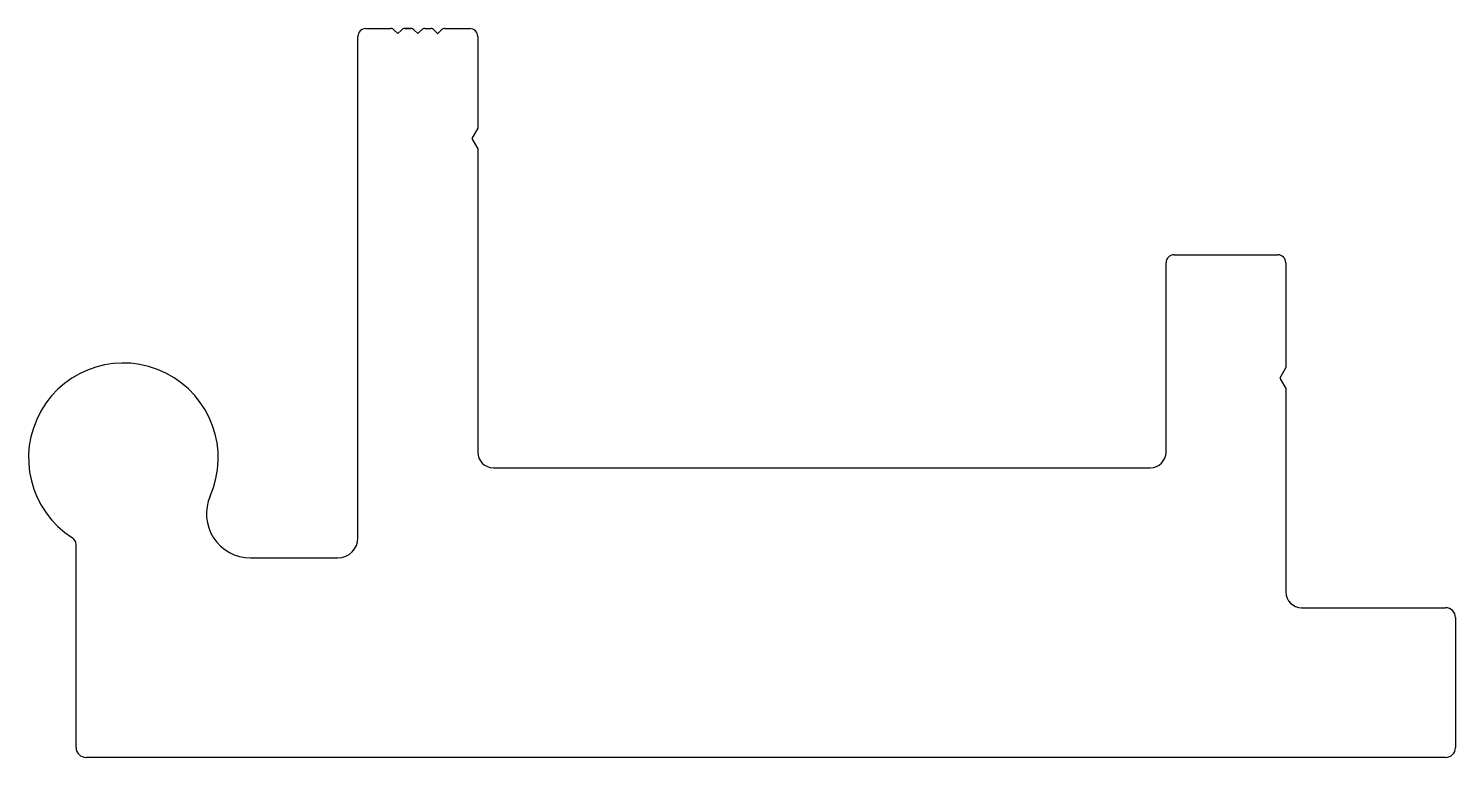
# Model space of a CAD drawing. Extents: x -36.9 to 34.6, y 0.3 to 36.8.
import ezdxf

# ---------------------------------------------------------------- set-up
doc = ezdxf.new("R2010")
doc.units = 0
doc.layers.add('ALUM', color=4, linetype='CONTINUOUS')

msp = doc.modelspace()

# ---------------------------------------------------------------- linework, layer by layer
at = {"layer": 'ALUM', "color": 7}
for p, q in [((-19.992, 36.835), (-18.746, 36.835)), ((-18.746, 36.835), (-18.746, 36.835)), ((-18.569, 36.762), (-18.398, 36.59)), ((-18.387, 36.59), (-18.216, 36.762)), ((-18.039, 36.835), (-17.746, 36.835)), ((-17.746, 36.835), (-18.039, 36.835)), ((-18.039, 36.835), (-17.746, 36.835)), ((-17.746, 36.835), (-18.039, 36.835)), ((-18.039, 36.835), (-17.746, 36.835)), ((-17.569, 36.762), (-17.398, 36.59)), ((-17.387, 36.59), (-17.216, 36.762)), ((-17.039, 36.835), (-16.746, 36.835)), ((-16.569, 36.762), (-16.398, 36.59)), ((-16.387, 36.59), (-16.216, 36.762)), ((-16.039, 36.835), (-16.039, 36.835)), ((-16.039, 36.835), (-14.792, 36.835)), ((-20.392, 13.981), (-20.392, 36.435)), ((-14.392, 36.435), (-14.392, 31.854)), ((-14.392, 31.854), (-14.692, 31.335)), ((-14.692, 31.335), (-14.392, 30.815)), ((-14.392, 30.815), (-14.392, 15.625)), ((20.088, 15.625), (20.088, 25.105)), ((20.488, 25.505), (25.688, 25.505)), ((26.088, 25.105), (26.088, 19.854)), ((26.088, 19.854), (25.788, 19.335)), ((25.788, 19.335), (26.088, 18.815)), ((26.088, 18.815), (26.088, 8.625)), ((-13.602, 14.835), (19.298, 14.835)), ((-20.392, 11.335), (-20.392, 13.981)), ((-34.51, 0.835), (-34.51, 10.992)), ((-25.781, 10.335), (-21.392, 10.335)), ((26.878, 7.835), (34.088, 7.835)), ((34.588, 7.335), (34.588, 0.835)), ((34.088, 0.335), (-34.01, 0.335))]:
    msp.add_line(p, q, dxfattribs=at)
for centre, radius, start, end in [((-19.992, 36.435), 0.4, 90, 180), ((-18.746, 36.585), 0.25, 45, 90), ((-18.392, 36.596), 0.008, 225, 315), ((-18.039, 36.585), 0.25, 90, 135), ((-17.746, 36.585), 0.25, 45, 90), ((-17.392, 36.596), 0.008, 225, 315), ((-17.039, 36.585), 0.25, 90, 135), ((-16.746, 36.585), 0.25, 45, 90), ((-16.392, 36.596), 0.008, 225, 315), ((-16.039, 36.585), 0.25, 90, 135), ((-14.792, 36.435), 0.4, 0, 90), ((20.488, 25.105), 0.4, 90, 180), ((25.688, 25.105), 0.4, 0, 90), ((-32.142, 15.335), 4.75, 336.2418, 237.49589), ((-13.602, 15.625), 0.79, 180, 270), ((19.298, 15.625), 0.79, 270, 360), ((-25.781, 12.535), 2.2, 156.2418, 270), ((-34.91, 10.992), 0.4, 0, 57.49589), ((-21.392, 11.335), 1, 270, 0), ((26.878, 8.625), 0.79, 180, 270), ((34.088, 7.335), 0.5, 0, 90), ((-34.01, 0.835), 0.5, 180, 270), ((34.088, 0.835), 0.5, 270, 0)]:
    msp.add_arc(centre, radius, start, end, dxfattribs=at)

doc.saveas('drawing.dxf')
